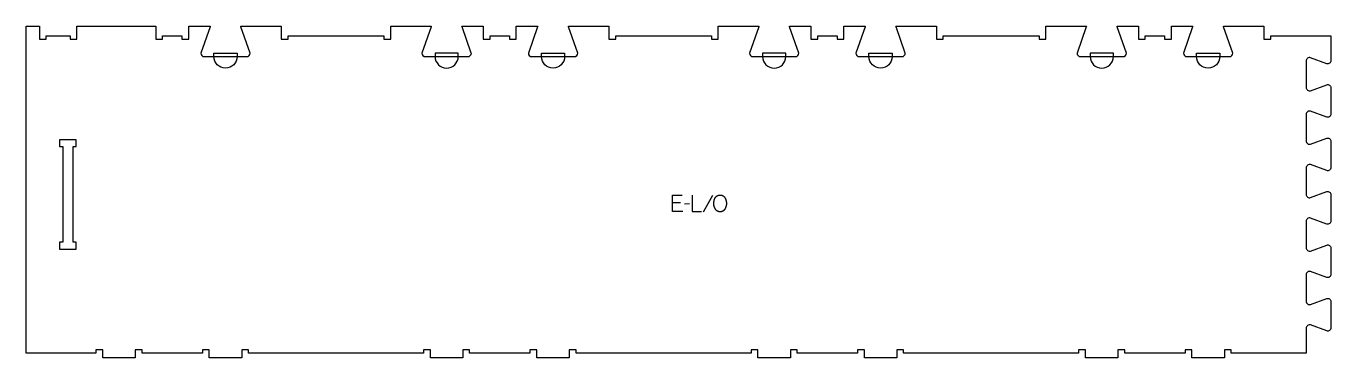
# Model space of a CAD drawing. Extents: x -1181 to 1209, y -298 to 310.
import ezdxf

# ---------------------------------------------------------------- set-up
doc = ezdxf.new("R2010")
doc.units = 0
for name, color, linetype in [('1_ANYTOOL_1MMDEEP_LABELS_S', 2, 'CONTINUOUS'), ('3_ANYTOOL_CUTTHROUGH_INSID', 4, 'CONTINUOUS'), ('4_ANYTOOL_CUTTHROUGH_OUTSI', 5, 'CONTINUOUS'), ('5_ANYTOOL_HALF_MILL_9MM_IN', 3, 'CONTINUOUS')]:
    doc.layers.add(name, color=color, linetype=linetype)

msp = doc.modelspace()

# ---------------------------------------------------------------- linework, layer by layer
at = {"layer": '1_ANYTOOL_1MMDEEP_LABELS_S'}
for p, q in [((17.7, -13.9), (3, -13.9)), ((34.2, -16.1), (25.4, -16.2)), ((76.5, -0.5), (59.4, -31.2))]:
    msp.add_line(p, q, dxfattribs=at)
for points in [[(21.9, -30), (3, -30), (3, 0), (20.8, 0)], [(39.3, 0), (39.3, -30), (56.4, -30)]]:
    msp.add_lwpolyline(points, dxfattribs=at)
msp.add_lwpolyline([(90.9, 0.3), (91.3, 0.3), (91.6, 0.3), (92, 0.3), (92.2, 0.3), (92.3, 0.2), (92.5, 0.2), (92.7, 0.2), (92.9, 0.2), (93, 0.1), (93.2, 0.1), (93.4, 0.1), (93.5, 0), (93.7, 0), (93.8, -0.1), (94, -0.1), (94.1, -0.2), (94.3, -0.2), (94.4, -0.3), (94.6, -0.4), (94.7, -0.4), (94.9, -0.5), (95, -0.6), (95.2, -0.6), (95.3, -0.7), (95.5, -0.8), (95.6, -0.9), (95.7, -1), (95.9, -1.1), (96.3, -1.3), (96.5, -1.5), (96.8, -1.7), (97, -1.9), (97.2, -2.1), (97.5, -2.4), (97.7, -2.6), (97.9, -2.8), (98.1, -3.1), (98.3, -3.3), (98.5, -3.5), (98.7, -3.8), (98.9, -4.1), (99.1, -4.3), (99.3, -4.6), (99.6, -5.2), (99.8, -5.5), (99.9, -5.8), (100.1, -6.1), (100.2, -6.4), (100.3, -6.7), (100.5, -7), (100.6, -7.3), (100.7, -7.6), (100.8, -7.9), (100.9, -8.2), (101.1, -8.6), (101.1, -8.9), (101.2, -9.2), (101.3, -9.6), (101.6, -10.6), (101.7, -11.3), (101.8, -11.9), (101.9, -12.6), (102, -13.2), (102, -13.9), (102, -14.5), (102, -15.2), (102, -15.8), (102, -16.4), (101.9, -17.1), (101.9, -17.7), (101.8, -18.4), (101.7, -19), (101.5, -19.6), (101.3, -20.3), (101.2, -20.9), (101, -21.5), (100.7, -22.2), (100.5, -22.8), (100.2, -23.5), (99.9, -24.1), (99.6, -24.7), (99.3, -25.4), (99.1, -25.7), (98.9, -26), (98.7, -26.3), (98.5, -26.6), (98.3, -26.8), (98.1, -27.1), (97.9, -27.4), (97.7, -27.6), (97.6, -27.7), (97.5, -27.8), (97.3, -28), (97.2, -28.1), (97.1, -28.2), (97, -28.3), (96.9, -28.4), (96.7, -28.5), (96.6, -28.6), (96.5, -28.7), (96.4, -28.8), (96.2, -28.9), (96.1, -28.9), (96, -29), (95.8, -29.1), (95.7, -29.2), (95.6, -29.3), (95.4, -29.4), (95.3, -29.4), (95.2, -29.5), (95, -29.6), (94.9, -29.6), (94.7, -29.7), (94.6, -29.8), (94.4, -29.8), (94.3, -29.9), (94.1, -29.9), (94, -30), (93.7, -30.1), (93.3, -30.2), (93, -30.2), (92.7, -30.3), (92.3, -30.3), (92, -30.4), (91.6, -30.4), (91.3, -30.5), (90.9, -30.5), (90.6, -30.5), (90.2, -30.5), (89.8, -30.5), (89.4, -30.4), (89.1, -30.4), (88.7, -30.3), (88.4, -30.3), (88, -30.2), (87.7, -30.1), (87.4, -30.1), (87, -30), (86.9, -29.9), (86.7, -29.9), (86.6, -29.8), (86.4, -29.7), (86.3, -29.7), (86.1, -29.6), (86, -29.5), (85.8, -29.5), (85.7, -29.4), (85.5, -29.3), (85.4, -29.3), (85.2, -29.2), (85.1, -29.1), (85, -29), (84.8, -28.9), (84.7, -28.8), (84.6, -28.7), (84.4, -28.6), (84.3, -28.5), (84.2, -28.4), (84, -28.3), (83.9, -28.2), (83.8, -28.1), (83.7, -28), (83.6, -27.9), (83.4, -27.8), (83.3, -27.7), (83.2, -27.6), (83.1, -27.4), (83, -27.3), (82.8, -27), (82.6, -26.8), (82.3, -26.5), (82.2, -26.2), (82, -25.9), (81.8, -25.6), (81.6, -25.3), (81.3, -24.6), (81, -24), (80.7, -23.3), (80.4, -22.7), (80.2, -22), (79.9, -21.4), (79.7, -20.7), (79.5, -20.1), (79.4, -19.4), (79.2, -18.8), (79.1, -18.1), (79, -17.5), (79, -16.8), (78.9, -16.2), (78.9, -15.5), (78.9, -14.9), (78.9, -14.2), (78.9, -13.5), (79, -12.8), (79, -12.1), (79.1, -11.5), (79.3, -10.8), (79.4, -10.1), (79.6, -9.5), (79.8, -8.8), (80, -8.2), (80.2, -7.6), (80.5, -6.9), (80.8, -6.3), (81.1, -5.7), (81.4, -5.1), (81.7, -4.5), (81.9, -4.2), (82.1, -3.9), (82.3, -3.6), (82.5, -3.4), (82.7, -3.1), (82.9, -2.9), (83.2, -2.6), (83.4, -2.4), (83.5, -2.3), (83.6, -2.2), (83.8, -2.1), (83.9, -1.9), (84, -1.8), (84.1, -1.7), (84.3, -1.6), (84.4, -1.5), (84.5, -1.5), (84.6, -1.4), (84.8, -1.3), (84.9, -1.2), (85.1, -1.1), (85.2, -1), (85.3, -0.9), (85.5, -0.9), (85.6, -0.8), (85.8, -0.7), (86.1, -0.6), (86.4, -0.5), (86.7, -0.3), (87, -0.2), (87.3, -0.1), (87.6, 0), (88, 0), (88.3, 0.1), (88.7, 0.2), (89, 0.2), (89.4, 0.3), (89.8, 0.3), (90.1, 0.3), (90.5, 0.3)], close=True, dxfattribs=at)
at = {"layer": '3_ANYTOOL_CUTTHROUGH_INSID'}
msp.add_lwpolyline([(-1113.3, 89.1), (-1113.3, -86.4), (-1119.3, -86.4), (-1119.3, -98.9), (-1088.8, -98.9), (-1088.8, -86.4), (-1094.8, -86.4), (-1094.8, 89.1), (-1088.8, 89.1), (-1088.8, 101.6), (-1119.3, 101.6), (-1119.3, 89.1)], close=True, dxfattribs=at)
at = {"layer": '4_ANYTOOL_CUTTHROUGH_OUTSI'}
msp.add_lwpolyline([(687.2, 286.3), (687.2, 310.1), (761.4, 310.1), (761.2, 308.7), (744.3, 260.4), (744.3, 260.3, 0.414214), (750.5, 254.1), (828.5, 254.1, 0.414214), (834.8, 260.3), (834.7, 260.4), (817.8, 308.7), (817.6, 310.1), (856.7, 310.1), (856.7, 286.3, 0.414214), (857, 286.1), (869, 286.1, 0.414214), (869.2, 286.3), (869.2, 292.1), (904.7, 292.1), (904.7, 286.3, 0.414214), (905, 286.1), (917, 286.1, 0.414214), (917.2, 286.3), (917.2, 310.1), (956.3, 310.1), (956.1, 308.7), (939.2, 260.4), (939.2, 260.3, 0.414214), (945.4, 254.1), (1023.4, 254.1, 0.414214), (1029.7, 260.3), (1029.6, 260.4), (1012.8, 308.7), (1012.5, 310.1), (1086.7, 310.1), (1086.7, 286.3, 0.414214), (1087, 286.1), (1099, 286.1, 0.414214), (1099.2, 286.3), (1099.2, 292.1), (1209.3, 292.1), (1209.3, 246.6, -0.501977), (1201.9, 241.1), (1172.2, 252.1, 0.015604), (1172.1, 252.1, 0.502397), (1164.1, 246.1), (1164.1, 197.6, 0.502391), (1172.1, 191.6, 0.015611), (1172.2, 191.6), (1201.9, 202.6, -0.501976), (1209.3, 197.1), (1209.3, 148.6, -0.501977), (1201.9, 143.1), (1172.2, 154.1, 0.015604), (1172.1, 154.1, 0.502397), (1164.1, 148.1), (1164.1, 99.6, 0.502391), (1172.1, 93.6, 0.015611), (1172.2, 93.6), (1201.9, 104.6, -0.501976), (1209.3, 99.1), (1209.3, 50.6, -0.501977), (1201.9, 45.1), (1172.2, 56.1, 0.015604), (1172.1, 56.1, 0.502397), (1164.1, 50.1), (1164.1, 1.6, 0.502391), (1172.1, -4.4, 0.015611), (1172.2, -4.4), (1201.9, 6.6, -0.501976), (1209.3, 1.1), (1209.3, -47.4, -0.501977), (1201.9, -52.9), (1172.2, -41.9, 0.015604), (1172.1, -41.9, 0.502397), (1164.1, -47.9), (1164.1, -96.4, 0.502391), (1172.1, -102.4, 0.015611), (1172.2, -102.4), (1201.9, -91.4, -0.501976), (1209.3, -96.9), (1209.3, -145.4, -0.501977), (1201.9, -150.9), (1172.2, -139.9, 0.015604), (1172.1, -139.9, 0.502397), (1164.1, -145.9), (1164.1, -194.4, 0.502391), (1172.1, -200.4, 0.015611), (1172.2, -200.4), (1201.9, -189.4, -0.501976), (1209.3, -194.9), (1209.3, -243.4, -0.501977), (1201.9, -248.9), (1172.2, -237.9, 0.015604), (1172.1, -237.9, 0.502397), (1164.1, -243.9), (1164.1, -289.4), (1026.7, -289.4), (1026.7, -283.7, 0.414214), (1026.5, -283.4), (1014.5, -283.4, 0.414214), (1014.2, -283.7), (1014.2, -298.4), (954.7, -298.4), (954.7, -283.7, 0.414214), (954.5, -283.4), (942.5, -283.4, 0.414214), (942.2, -283.7), (942.2, -289.4), (831.7, -289.4), (831.7, -283.7, 0.414214), (831.5, -283.4), (819.5, -283.4, 0.414214), (819.2, -283.7), (819.2, -298.4), (759.7, -298.4), (759.7, -283.7, 0.414214), (759.5, -283.4), (747.5, -283.4, 0.414214), (747.2, -283.7), (747.2, -289.4), (426.7, -289.4), (426.7, -283.7, 0.414214), (426.5, -283.4), (414.5, -283.4, 0.414214), (414.2, -283.7), (414.2, -298.4), (354.7, -298.4), (354.7, -283.7, 0.414214), (354.5, -283.4), (342.5, -283.4, 0.414214), (342.2, -283.7), (342.2, -289.4), (231.7, -289.4), (231.7, -283.7, 0.414214), (231.5, -283.4), (219.5, -283.4, 0.414214), (219.2, -283.7), (219.2, -298.4), (159.7, -298.4), (159.7, -283.7, 0.414214), (159.5, -283.4), (147.5, -283.4, 0.414214), (147.2, -283.7), (147.2, -289.4), (-173.3, -289.4), (-173.3, -283.7, 0.414214), (-173.5, -283.4), (-185.5, -283.4, 0.414214), (-185.8, -283.7), (-185.8, -298.4), (-245.3, -298.4), (-245.3, -283.7, 0.414214), (-245.5, -283.4), (-257.5, -283.4, 0.414214), (-257.8, -283.7), (-257.8, -289.4), (-368.3, -289.4), (-368.3, -283.7, 0.414214), (-368.5, -283.4), (-380.5, -283.4, 0.414214), (-380.8, -283.7), (-380.8, -298.4), (-440.3, -298.4), (-440.3, -283.7, 0.414214), (-440.5, -283.4), (-452.5, -283.4, 0.414214), (-452.8, -283.7), (-452.8, -289.4), (-773.3, -289.4), (-773.3, -283.7, 0.414214), (-773.5, -283.4), (-785.5, -283.4, 0.414214), (-785.8, -283.7), (-785.8, -298.4), (-845.3, -298.4), (-845.3, -283.7, 0.414214), (-845.5, -283.4), (-857.5, -283.4, 0.414214), (-857.8, -283.7), (-857.8, -289.4), (-968.3, -289.4), (-968.3, -283.7, 0.414214), (-968.5, -283.4), (-980.5, -283.4, 0.414214), (-980.8, -283.7), (-980.8, -298.4), (-1040.3, -298.4), (-1040.3, -283.7, 0.414214), (-1040.5, -283.4), (-1052.5, -283.4, 0.414214), (-1052.8, -283.7), (-1052.8, -289.4), (-1180.8, -289.4), (-1180.8, 310.1), (-1156.3, 310.1), (-1156.3, 286.3, 0.414214), (-1156, 286.1), (-1144, 286.1, 0.414214), (-1143.8, 286.3), (-1143.8, 292.1), (-1100.3, 292.1), (-1100.3, 286.3, 0.414214), (-1100, 286.1), (-1088, 286.1, 0.414214), (-1087.8, 286.3), (-1087.8, 310.1), (-943.3, 310.1), (-943.3, 286.3, 0.414214), (-943, 286.1), (-931, 286.1, 0.414214), (-930.8, 286.3), (-930.8, 292.1), (-895.3, 292.1), (-895.3, 286.3, 0.414214), (-895, 286.1), (-883, 286.1, 0.414214), (-882.8, 286.3), (-882.8, 310.1), (-843.7, 310.1), (-843.9, 308.7), (-860.8, 260.4), (-860.8, 260.3, 0.414214), (-854.6, 254.1), (-776.6, 254.1, 0.414214), (-770.3, 260.3), (-770.4, 260.4), (-787.2, 308.7), (-787.5, 310.1), (-713.3, 310.1), (-713.3, 286.3, 0.414214), (-713, 286.1), (-701, 286.1, 0.414214), (-700.8, 286.3), (-700.8, 292.1), (-525.3, 292.1), (-525.3, 286.3, 0.414214), (-525, 286.1), (-513, 286.1, 0.414214), (-512.8, 286.3), (-512.8, 310.1), (-438.6, 310.1), (-438.8, 308.7), (-455.7, 260.4), (-455.7, 260.3, 0.414214), (-449.5, 254.1), (-371.5, 254.1, 0.414214), (-365.2, 260.3), (-365.3, 260.4), (-382.2, 308.7), (-382.4, 310.1), (-343.3, 310.1), (-343.3, 286.3, 0.414214), (-343, 286.1), (-331, 286.1, 0.414214), (-330.8, 286.3), (-330.8, 292.1), (-295.3, 292.1), (-295.3, 286.3, 0.414214), (-295, 286.1), (-283, 286.1, 0.414214), (-282.8, 286.3), (-282.8, 310.1), (-243.7, 310.1), (-243.9, 308.7), (-260.8, 260.4), (-260.8, 260.3, 0.414214), (-254.6, 254.1), (-176.6, 254.1, 0.414214), (-170.3, 260.3), (-170.4, 260.4), (-187.2, 308.7), (-187.5, 310.1), (-113.3, 310.1), (-113.3, 286.3, 0.414214), (-113, 286.1), (-101, 286.1, 0.414214), (-100.8, 286.3), (-100.8, 292.1), (74.7, 292.1), (74.7, 286.3, 0.414214), (75, 286.1), (87, 286.1, 0.414214), (87.2, 286.3), (87.2, 310.1), (161.4, 310.1), (161.2, 308.7), (144.3, 260.4), (144.3, 260.3, 0.414214), (150.5, 254.1), (228.5, 254.1, 0.414214), (234.8, 260.3), (234.7, 260.4), (217.8, 308.7), (217.6, 310.1), (256.7, 310.1), (256.7, 286.3, 0.414214), (257, 286.1), (269, 286.1, 0.414214), (269.2, 286.3), (269.2, 292.1), (304.7, 292.1), (304.7, 286.3, 0.414214), (305, 286.1), (317, 286.1, 0.414214), (317.2, 286.3), (317.2, 310.1), (356.3, 310.1), (356.1, 308.7), (339.2, 260.4), (339.2, 260.3, 0.414214), (345.4, 254.1), (423.4, 254.1, 0.414214), (429.7, 260.3), (429.6, 260.4), (412.8, 308.7), (412.5, 310.1), (486.7, 310.1), (486.7, 286.3, 0.414214), (487, 286.1), (499, 286.1, 0.414214), (499.2, 286.3), (499.2, 292.1), (674.7, 292.1), (674.7, 286.3, 0.414214), (675, 286.1), (687, 286.1, 0.414214)], format="xyb", close=True, dxfattribs=at)
at = {"layer": '5_ANYTOOL_HALF_MILL_9MM_IN'}
for points in [[(-794.3, 254.3, -1), (-836.8, 254.3), (-836.8, 260.6), (-794.3, 260.6)], [(-431.7, 254.3, 1), (-389.2, 254.3), (-389.2, 260.6), (-431.7, 260.6)], [(-194.3, 254.3, -1), (-236.8, 254.3), (-236.8, 260.6), (-194.3, 260.6)], [(168.3, 254.3, 1), (210.8, 254.3), (210.8, 260.6), (168.3, 260.6)], [(405.7, 254.3, -1), (363.2, 254.3), (363.2, 260.6), (405.7, 260.6)], [(768.3, 254.3, 1), (810.8, 254.3), (810.8, 260.6), (768.3, 260.6)], [(1005.7, 254.3, -1), (963.2, 254.3), (963.2, 260.6), (1005.7, 260.6)]]:
    msp.add_lwpolyline(points, format="xyb", close=True, dxfattribs=at)

doc.saveas('drawing.dxf')
